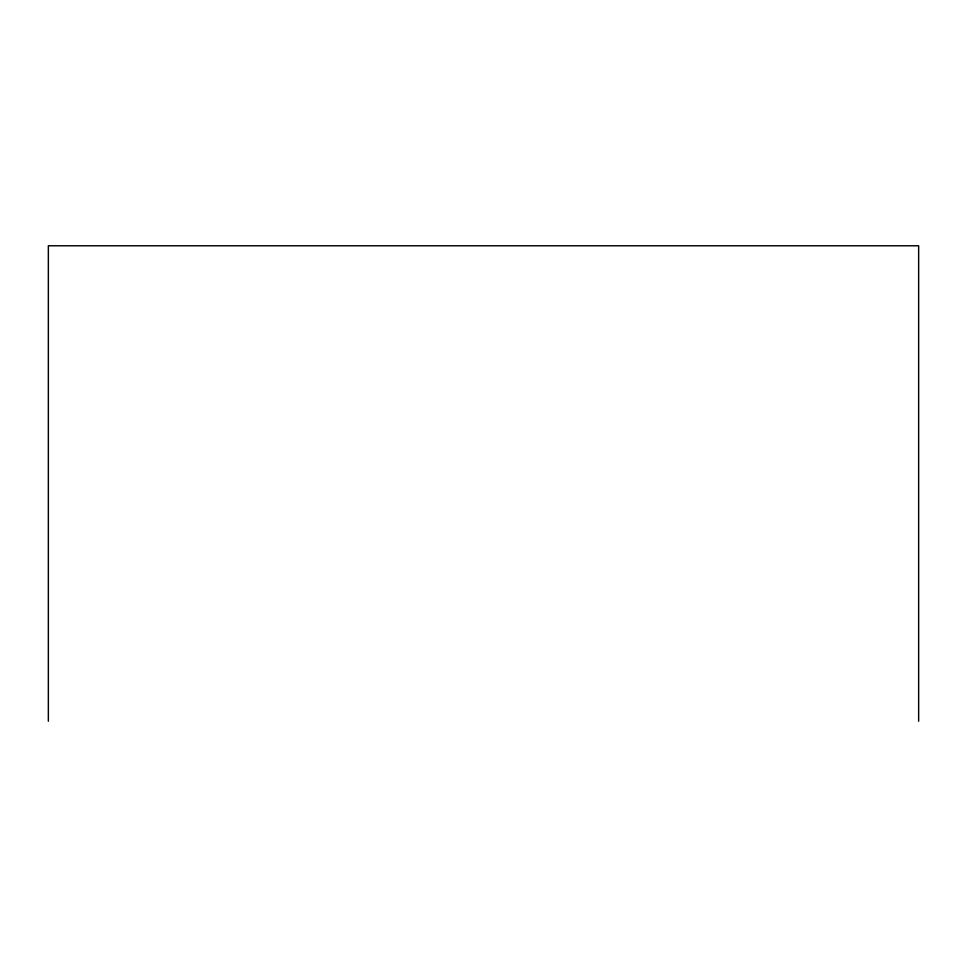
<?xml version="1.0" encoding="UTF-8"?>
<svg xmlns="http://www.w3.org/2000/svg" width="967" height="967" viewBox="0 0 967 967"><rect width="100%" height="100%" fill="white"/><g stroke="black" fill="none" stroke-linecap="round" stroke-linejoin="round"><path stroke-width="1.45" d="M918.65 721.225L918.65 245.775L48.35 245.775L48.35 721.225"/></g></svg>
